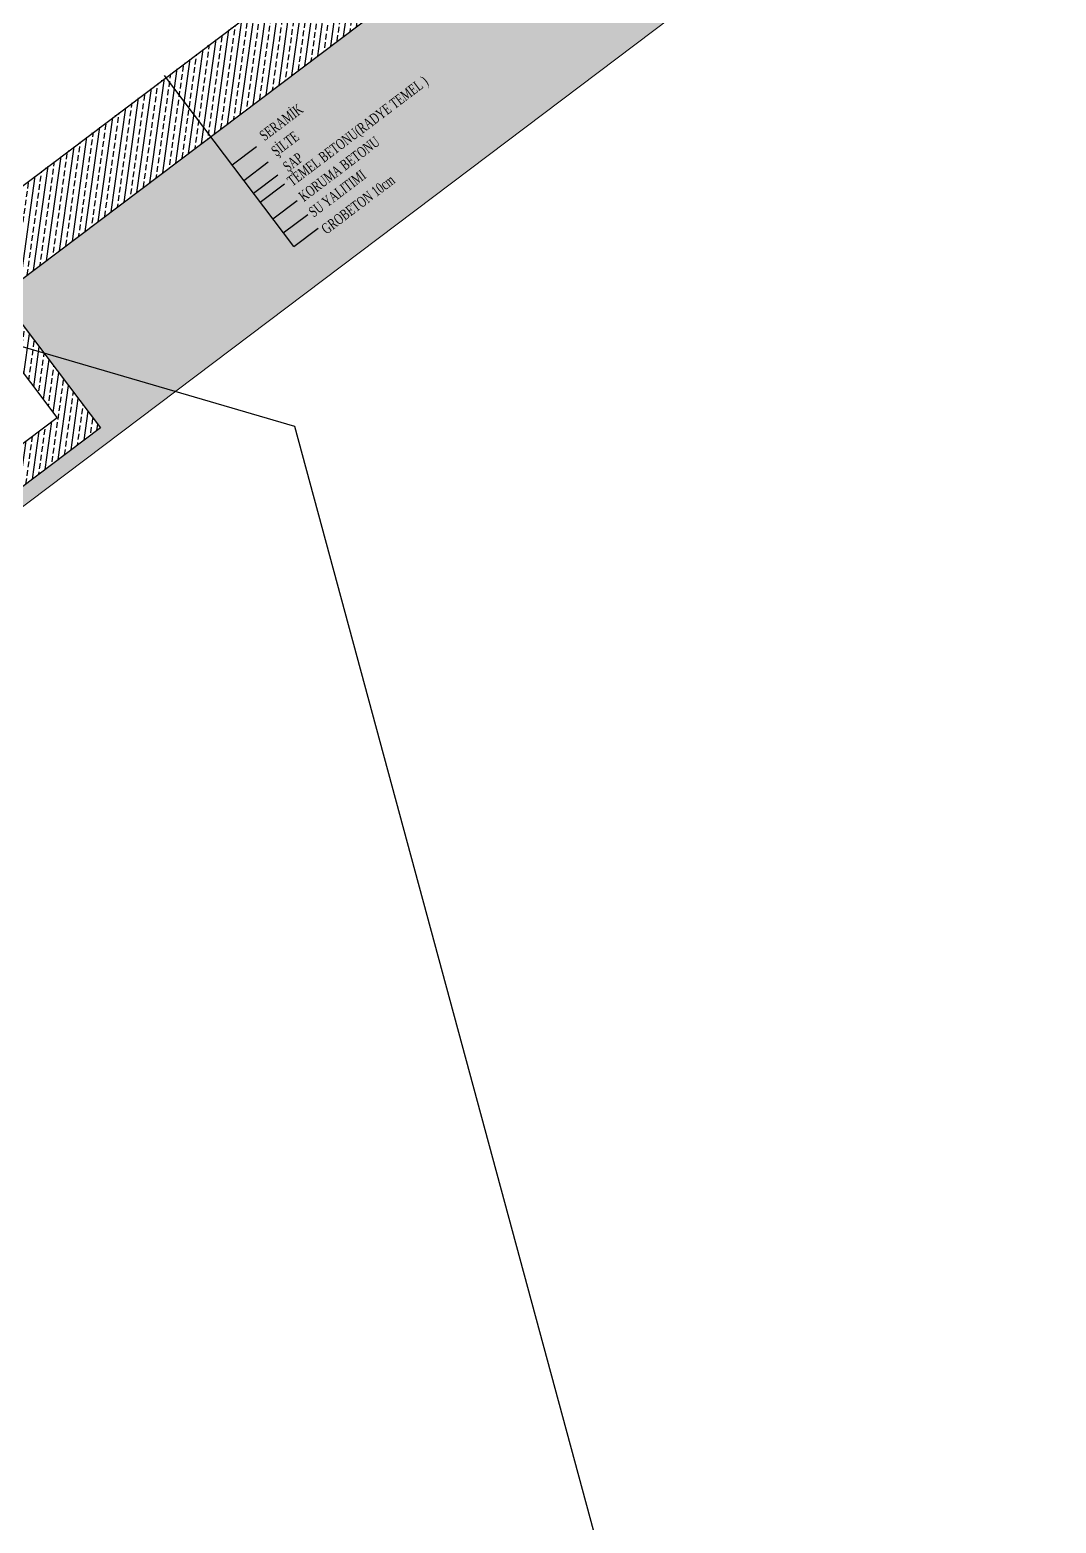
# Model space of a CAD drawing. Header units: millimetres. Extents: x 2232 to 85269, y -3593 to 5869.
# Drawn here: x 4103.2 to 4327.4, y -927.7 to -601.2 of the extents above; entities that cross this region are included whole.
import ezdxf

# ---------------------------------------------------------------- set-up
doc = ezdxf.new("R2010")
doc.units = ezdxf.units.MM
doc.linetypes.add('DOTX2', pattern=[0.5, 0, -0.5])
for name, color, linetype, lineweight in [('iz', 1, 'DOTX2', 20), ('Kiris', 7, 'Continuous', 30), ('sıva iç', 21, 'Continuous', 0), ('ÖLÇÜ İÇ', 7, 'Continuous', 9)]:
    doc.layers.add(name, color=color, linetype=linetype, lineweight=lineweight)
for name, color, linetype in [('LINES', 50, 'Continuous'), ('poz', 1, 'Continuous'), ('Standart', 7, 'Continuous'), ('Yazi', 7, 'Continuous')]:
    doc.layers.add(name, color=color, linetype=linetype)
doc.styles.add('m2', font='arial.ttf', dxfattribs={"width": 0.8, "height": 16})
doc.styles.add('UNIVCH', font='times.ttf', dxfattribs={"width": 0.7})

# ---------------------------------------------------------------- blocks, each defined once
blk = doc.blocks.new('DFGDFG')
blk.add_polyline3d([(1063620.7, -436678.4, -138060.7), (1064618.2, -436970.1, -138060.7), (1064937.4, -438150.8, -138060.7), (1063811.9, -439339, -138060.7), (1062024.8, -438816.5, -138060.7)])
at = {"layer": 'LINES', "linetype": 'Continuous', "style": 'm2', "width": 0.8}
blk.add_text('VATAN CAD.', height=361.38, rotation=46.868, dxfattribs=at).set_placement((1064175, -439672.2))
blk = doc.blocks.new('IDE991Entity4353')
at = {"layer": 'Standart', "linetype": 'Continuous', "lineweight": -3}
h = blk.add_hatch(dxfattribs=at)
h.set_pattern_fill('ANSI33', color=171, scale=40, style=0)
h.set_pattern_definition([(45, (0, 0), (-7.07107, 7.07107), []), (45, (7.071, 0), (-7.07107, 7.07107), [5, -2.5])])
h.paths.add_polyline_path([(2120, -315), (1545, -315), (1545, -250), (2120, -250)])
blk = doc.blocks.new('IDE991Entity5605')
at = {"layer": 'Standart', "color": 159, "linetype": 'Continuous', "lineweight": -3}
blk.add_lwpolyline([(2120, -315), (1545, -315)], dxfattribs=at)
blk = doc.blocks.new('IDE991Entity6709')
at = {"layer": 'Standart', "color": 159, "linetype": 'Continuous', "lineweight": -3}
blk.add_lwpolyline([(1572, -250), (1920, -250)], dxfattribs=at)
blk = doc.blocks.new('TRRTYT')
at = {"layer": 'Standart', "linetype": 'Continuous', "lineweight": -3}
h = blk.add_hatch(dxfattribs=at)
h.set_pattern_fill('ANSI33', color=171, scale=40, style=0)
h.set_pattern_definition([(45, (-140684.114, -2464.739), (-7.07106781, 7.07106781), []), (45, (-140677.043, -2464.739), (-7.07106781, 7.07106781), [5, -2.5])])
h.paths.add_polyline_path([(1036085.6, -397860.9), (1036085.6, -397745.9), (1036060.6, -397745.9), (1036060.6, -397860.9), (1035855.6, -397860.9), (1035855.6, -397745.9), (1035830.6, -397745.9), (1035830.6, -397890.9), (1035855.6, -397890.9), (1036085.6, -397890.9)])
at = {"layer": 'Standart', "color": 159, "linetype": 'Continuous', "lineweight": -3}
blk.add_lwpolyline([(1035855.6, -397745.9), (1035855.6, -397860.9), (1036060.6, -397860.9), (1036060.6, -397745.9), (1036085.6, -397745.9), (1036085.6, -397860.9), (1036085.6, -397890.9), (1035855.6, -397890.9), (1035830.6, -397890.9), (1035830.6, -397745.9)], close=True, dxfattribs=at)
at = {"layer": 'Standart'}
for name in ['IDE991Entity4353', 'IDE991Entity6709', 'IDE991Entity5605']:
    blk.add_blockref(name, (1034515.6, -397430.9), dxfattribs=at)
blk = doc.blocks.new('GHGFHGF')
at = {"linetype": 'ByBlock', "ltscale": 50}
h = blk.add_hatch(dxfattribs=at)
h.set_pattern_fill('AR-CONC', color=252, scale=10, style=0)
h.set_pattern_definition([(50, (0, 0), (71.7260183, -6.2752135), [7.5, -82.5]), (355, (0, 0), (-13.8751334, 75.2192134), [6, -66]), (100.4514445, (5.98, -0.52), (57.8508847, 68.943999), [6.3740192, -70.1142112]), (46.1842, (0, 20), (106.724133, -16.551928), [11.25, -123.75]), (96.6356355, (8.89, 18.62), (93.4661946, 97.41186), [9.561034, -105.171376]), (351.184164, (0, 20), (93.4661945, 97.41186), [9, -99]), (21, (10, 15), (59.6907052, -40.261889), [7.5, -82.5]), (326, (10, 15), (24.331533, 72.5150045), [6, -66]), (71.451445, (14.974, 11.645), (84.0222377, 32.2531153), [6.374019, -70.1142112]), (37.5, (0, 0), (1.21598553, 33.2893854), [0, -65.2, 0, -67, 0, -66.25]), (7.5, (0, 0), (26.3069537, 39.4411712), [0, -38.2, 0, -63.7, 0, -25.25]), (327.5, (-22.3, 0), (53.3822436, -2.25548717), [0, -25, 0, -78, 0, -103.5]), (317.5, (-32.3, 0), (58.318617, 10.0104982), [0, -32.5, 0, -51.8, 0, -73.5])])
h.paths.add_polyline_path([(1293639.8, -410439.5), (1293283.4, -410439.5), (1293556.4, -410913.6), (1295564.4, -410913.6), (1295813.4, -410409.5), (1295805.6, -410409.5), (1295449.8, -410409.5), (1295449.8, -410689.5), (1295451.8, -410689.5), (1295499.8, -410689.5), (1295539.8, -410689.5), (1295524.8, -410749.5), (1295499.8, -410749.5), (1295499.8, -410754.5), (1294949.8, -410754.5), (1294949.8, -410869.5), (1294949.8, -410899.5), (1294719.8, -410899.5), (1294694.8, -410899.5), (1294694.8, -410754.5), (1293589.8, -410754.5), (1293589.8, -410749.5), (1293564.8, -410749.5), (1293549.8, -410689.5), (1293589.8, -410689.5), (1293637.8, -410689.5), (1293639.8, -410689.5)])
h.paths.add_polyline_path([(1293241.3, -410445.5), (1293458.3, -410445.5), (1293458.3, -410423.4), (1293241.3, -410423.4)], flags=9)
h.paths.add_polyline_path([(1293241.5, -410691.7), (1293475, -410691.7), (1293475, -410671.1), (1293241.5, -410671.1)], flags=9)
h.paths.add_polyline_path([(1293242, -410750.9), (1293495.5, -410750.9), (1293495.5, -410733.5), (1293242, -410733.5)], flags=9)
h.paths.add_polyline_path([(1293242, -410393.3), (1293458.8, -410393.3), (1293458.8, -410375.8), (1293242, -410375.8)], flags=9)
h.paths.add_polyline_path([(1293212, -410583.6), (1293507, -410583.6), (1293507, -410537), (1293212, -410537)], flags=9)
at = {"layer": 'iz', "ltscale": 50}
blk.add_lwpolyline([(1293549.8, -410689.5), (1295539.8, -410689.5)], dxfattribs=at)
at = {"layer": 'poz'}
for p, q in [((1295179.9, -410874.8), (1295179.9, -410687.5)), ((1295179.9, -410785.3), (1295206.6, -410785.3)), ((1295179.9, -410802.3), (1295206.6, -410802.3)), ((1295179.9, -410816.4), (1295206.6, -410816.4)), ((1295179.9, -410826.1), (1295206.6, -410826.1)), ((1295179.9, -410844.6), (1295206.6, -410844.6)), ((1295179.9, -410859.7), (1295206.6, -410859.7)), ((1295179.9, -410874.8), (1295206.6, -410874.8))]:
    blk.add_line(p, q, dxfattribs=at)
at = {"layer": 'sıva iç'}
blk.add_lwpolyline([(1293283.4, -410439.5), (1293556.4, -410913.6), (1295564.4, -410913.6), (1295813.4, -410409.5)], dxfattribs=at)
blk.add_blockref('TRRTYT', (258864.1, -13008.6), dxfattribs=at)
at = {"layer": 'Yazi', "char_height": 6.998, "style": 'UNIVCH'}
for s, insert, width, attachment_point in [('{\\H1.3x;SERAMİK}', (1295215, -410776.9), 149.157, 1), ('{\\H1.3x;ŞİLTE}', (1295215, -410793.9), 149.157, 1), ('{\\H1.3x;ŞAP}', (1295215, -410810.9), 149.157, 1), ('{\\H1.3x;TEMEL BETONU(RADYE TEMEL ) }', (1295210.4, -410835.3), 238.54, 7), ('{\\fTimes New Roman|b0|i0|c162|p18;\\H1.3x;KORUMA BETONU}', (1295210.4, -410840), 121.526, 1), ('{\\fTimes New Roman|b0|i0|c162|p18;\\H1.3x;SU YALITIMI }', (1295209, -410856.1), 335.99, 1), ('{\\H1.3x;GROBETON 10cm}', (1295208.9, -410874.7), 121.526, 1)]:
    blk.add_mtext(s, dxfattribs=dict(at, insert=insert, width=width, attachment_point=attachment_point))
blk = doc.blocks.new('RRRR')
at = {"layer": 'Kiris', "color": 18, "true_color": 0x000000}
blk.add_blockref('DFGDFG', (59854.2, 0), dxfattribs=at)
at = {"layer": 'sıva iç', "rotation": 37.05267661197627}
blk.add_blockref('GHGFHGF', (-156760.2, -889310.8), dxfattribs=at)

msp = doc.modelspace()

# ---------------------------------------------------------------- block references
at = {"layer": 'ÖLÇÜ İÇ', "xscale": 0.25, "yscale": 0.25, "zscale": 0.25}
msp.add_blockref('RRRR', (-276957.06, 108554.7), dxfattribs=at)

doc.saveas('drawing.dxf')
